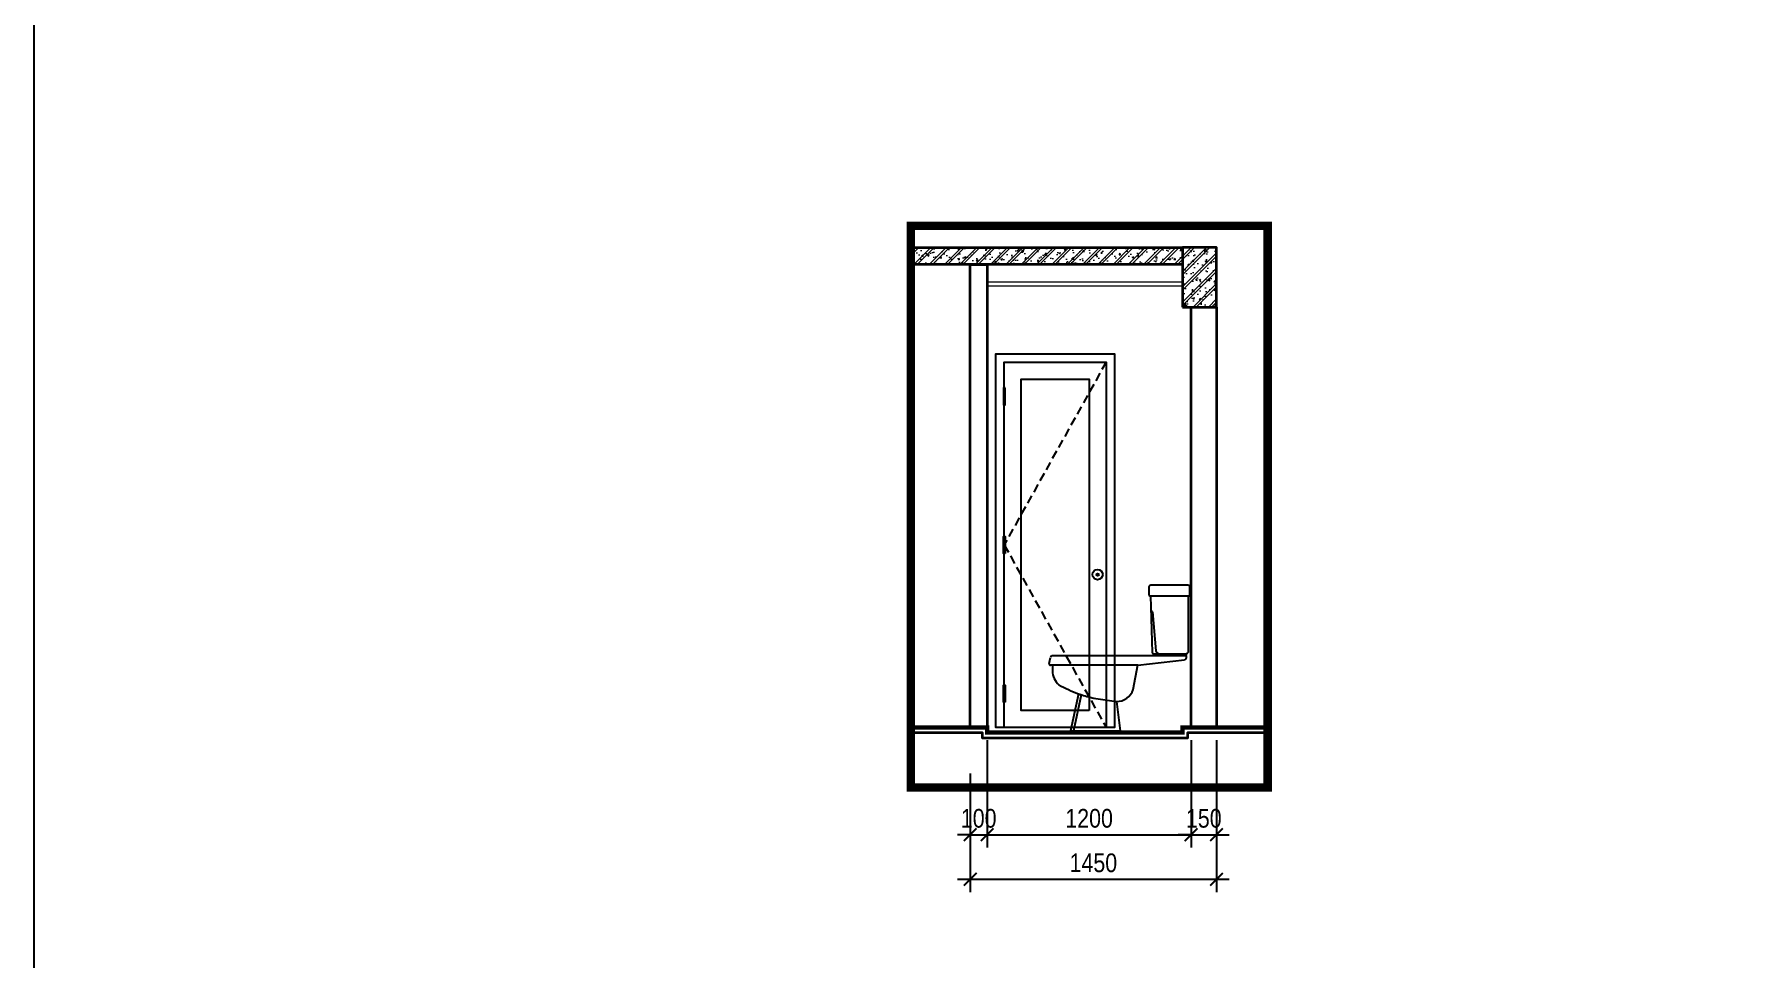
# Model space of a CAD drawing. Header units: inches. Extents: x 236662 to 497023, y -248575 to 81795.
# Drawn here: x 402912 to 412993, y -194456 to -189015 of the extents above; entities that cross this region are included whole.
import ezdxf

# ---------------------------------------------------------------- set-up
doc = ezdxf.new("R2010")
doc.units = ezdxf.units.IN
doc.header["$LTSCALE"] = 10
doc.header["$MEASUREMENT"] = 0
doc.linetypes.add('ACAD_ISO02W100', pattern=[15, 12, -3])
doc.linetypes.add('HIDDEN', pattern=[0.375, 0.25, -0.125])
for name, color, linetype, lineweight in [('02. HP_BE TONG', 1, 'Continuous', 35), ('03. HP_TUONG', 2, 'Continuous', 35), ('06. HP_THAY 2', 147, 'Continuous', 13), ('09_HP_HATCH', 8, 'Continuous', 5)]:
    doc.layers.add(name, color=color, linetype=linetype, lineweight=lineweight)
for name, color, linetype in [('04. HP_CUA', 153, 'Continuous'), ('07. HP_KY HIEU', 43, 'Continuous'), ('08. HP_DIM', 118, 'Continuous'), ('10. HP_VAT DUNG 1', 144, 'Continuous')]:
    doc.layers.add(name, color=color, linetype=linetype)
doc.styles.add('text2', font='VHELVCN.TTF')
doc.dimstyles.new('AL-100 (1-50)', dxfattribs={"dimscale": 0.5, "dimtxt": 220, "dimasz": 150, "dimexe": 150, "dimexo": 150, "dimgap": 80, "dimtad": 1, "dimdec": 0, "dimzin": 9, "dimtxsty": 'text2', "dimblk": 'ARCHTICK', "dimcen": 1, "dimdle": 150, "dimclrd": 256, "dimclre": 256, "dimclrt": 7, "dimadec": 0, "dimazin": 0, "dimtfac": 1, "dimtdec": 0, "dimtix": 1, "dimtmove": 2, "dimatfit": 3, "dimldrblk": 'ARCHTICK', "dimfxl": 1, "dimtolj": 1, "dimtzin": 0, "dimlwd": -1, "dimlwe": -1, "dimarcsym": 0})

# ---------------------------------------------------------------- blocks, each defined once
blk = doc.blocks.new('_ArchTick')
at = {"color": 0, "linetype": 'ByBlock', "const_width": 0.15}
blk.add_lwpolyline([(-0.5, -0.5), (0.5, 0.5)], dxfattribs=at)
blk = doc.blocks.new('*D592')
at = {"layer": '08. HP_DIM', "transparency": 16777216}
for p, q in [((408422, -193366), (408422, -193801)), ((408522, -193366), (408522, -193801)), ((408422, -193726), (408347, -193726)), ((408422, -193726), (408522, -193726)), ((408522, -193726), (408597, -193726))]:
    blk.add_line(p, q, dxfattribs=at)
at = {"layer": 'Defpoints', "color": 0, "transparency": 16777216}
for p in [(408422, -193291), (408522, -193291), (408522, -193726)]:
    blk.add_point(p, dxfattribs=at)
at = {"layer": '08. HP_DIM', "transparency": 16777216, "xscale": 75, "yscale": 75, "zscale": 75}
blk.add_blockref('_ArchTick', (408422, -193726), dxfattribs=at)
at = {"layer": '08. HP_DIM', "transparency": 16777216, "xscale": 75, "yscale": 75, "zscale": 75, "rotation": 180}
blk.add_blockref('_ArchTick', (408522, -193726), dxfattribs=at)
at = {"layer": '08. HP_DIM', "color": 7, "transparency": 16777216, "insert": (408472, -193630), "char_height": 110, "attachment_point": 5, "style": 'text2'}
blk.add_mtext('\\A1;100', dxfattribs=at)
blk = doc.blocks.new('*D593')
at = {"layer": '08. HP_DIM', "transparency": 16777216}
for p, q in [((408522, -193170), (408522, -193801)), ((409722, -193170), (409722, -193801)), ((408447, -193726), (409797, -193726))]:
    blk.add_line(p, q, dxfattribs=at)
at = {"layer": 'Defpoints', "color": 0, "transparency": 16777216}
for p in [(408522, -193095), (409722, -193095), (409722, -193726)]:
    blk.add_point(p, dxfattribs=at)
at = {"layer": '08. HP_DIM', "transparency": 16777216, "xscale": 75, "yscale": 75, "zscale": 75, "rotation": 180}
blk.add_blockref('_ArchTick', (408522, -193726), dxfattribs=at)
at = {"layer": '08. HP_DIM', "transparency": 16777216, "xscale": 75, "yscale": 75, "zscale": 75}
blk.add_blockref('_ArchTick', (409722, -193726), dxfattribs=at)
at = {"layer": '08. HP_DIM', "color": 7, "transparency": 16777216, "insert": (409122, -193630), "char_height": 110, "attachment_point": 5, "style": 'text2'}
blk.add_mtext('\\A1;1200', dxfattribs=at)
blk = doc.blocks.new('*D594')
at = {"layer": '08. HP_DIM', "transparency": 16777216}
for p, q in [((409722, -193170), (409722, -193801)), ((409872, -193366), (409872, -193801)), ((409722, -193726), (409647, -193726)), ((409722, -193726), (409872, -193726)), ((409872, -193726), (409947, -193726))]:
    blk.add_line(p, q, dxfattribs=at)
at = {"layer": 'Defpoints', "color": 0, "transparency": 16777216}
for p in [(409722, -193095), (409872, -193291), (409872, -193726)]:
    blk.add_point(p, dxfattribs=at)
at = {"layer": '08. HP_DIM', "transparency": 16777216, "xscale": 75, "yscale": 75, "zscale": 75}
blk.add_blockref('_ArchTick', (409722, -193726), dxfattribs=at)
at = {"layer": '08. HP_DIM', "transparency": 16777216, "xscale": 75, "yscale": 75, "zscale": 75, "rotation": 180}
blk.add_blockref('_ArchTick', (409872, -193726), dxfattribs=at)
at = {"layer": '08. HP_DIM', "color": 7, "transparency": 16777216, "insert": (409797, -193630), "char_height": 110, "attachment_point": 5, "style": 'text2'}
blk.add_mtext('\\A1;150', dxfattribs=at)
blk = doc.blocks.new('*D595')
at = {"layer": '08. HP_DIM', "transparency": 16777216}
for p, q in [((409872, -193170), (409872, -194063)), ((408422, -193366), (408422, -194063)), ((408347, -193988), (409947, -193988))]:
    blk.add_line(p, q, dxfattribs=at)
at = {"layer": 'Defpoints', "color": 0, "transparency": 16777216}
for p in [(409872, -193095), (408422, -193291), (409872, -193988)]:
    blk.add_point(p, dxfattribs=at)
at = {"layer": '08. HP_DIM', "transparency": 16777216, "xscale": 75, "yscale": 75, "zscale": 75, "rotation": 180}
blk.add_blockref('_ArchTick', (408422, -193988), dxfattribs=at)
at = {"layer": '08. HP_DIM', "transparency": 16777216, "xscale": 75, "yscale": 75, "zscale": 75}
blk.add_blockref('_ArchTick', (409872, -193988), dxfattribs=at)
at = {"layer": '08. HP_DIM', "color": 7, "transparency": 16777216, "insert": (409147, -193892), "char_height": 110, "attachment_point": 5, "style": 'text2'}
blk.add_mtext('\\A1;1450', dxfattribs=at)
blk = doc.blocks.new('*U310')
at = {"ltscale": 20}
h = blk.add_hatch(dxfattribs=at)
h.set_pattern_fill('_USER', color=8, scale=34, angle=32.992, style=0, pattern_type=0)
h.set_pattern_definition([(180, (55, 2000), (2e-12, -34), [])])
h.paths.add_polyline_path([(55, 2000), (45, 2000), (45, 1900), (55, 1900)])
h = blk.add_hatch(dxfattribs=at)
h.set_pattern_fill('_USER', color=8, scale=34, angle=32.992, style=0, pattern_type=0)
h.set_pattern_definition([(180, (55, 1025), (4e-12, 34), [])])
h.paths.add_polyline_path([(55, 1025), (45, 1025), (45, 1125), (55, 1125)])
h = blk.add_hatch(dxfattribs=at)
h.set_pattern_fill('_USER', color=8, scale=34, angle=32.992, style=0, pattern_type=0)
h.set_pattern_definition([(180, (55, 150), (4e-12, 34), [])])
h.paths.add_polyline_path([(55, 150), (45, 150), (45, 250), (55, 250)])
for points in [[(50, 0), (0, 0), (0, 2200), (700, 2200), (700, 0), (650, 0)], [(50, 2000), (50, 2150), (650, 2150), (650, 0), (50, 0), (50, 150)], [(50, 1125), (50, 1900)], [(50, 250), (50, 1025)]]:
    blk.add_lwpolyline(points)
at = {"color": 8, "linetype": 'HIDDEN', "ltscale": 20}
blk.add_lwpolyline([(650, 2150), (50, 1075), (650, 0)], dxfattribs=at)
for points in [[(550, 100), (150, 100), (150, 2050), (550, 2050)], [(55, 2000), (45, 2000), (45, 1900), (55, 1900)], [(55, 1025), (45, 1025), (45, 1125), (55, 1125)], [(55, 150), (45, 150), (45, 250), (55, 250)]]:
    blk.add_lwpolyline(points, close=True)
for radius in [30, 7]:
    blk.add_circle((600, 900), radius)
blk = doc.blocks.new('ÂSDASD')
for p, q in [((-245, 774), (-13, 774)), ((-240, 774), (-230, 441)), ((-19, 774), (-19, 441)), ((-228, 681), (-209, 452)), ((-837, 376), (-828, 413)), ((-830, 368), (-314, 368)), ((-817, 368), (-817, 333)), ((-343, 224), (-314, 368)), ((-314, 367), (-39, 398)), ((-664, 199), (-712, -19)), ((-648, 193), (-694, -19)), ((-575, 173), (-441, 154)), ((-441, 154), (-418, -19)), ((-712, -19), (-418, -19))]:
    blk.add_line(p, q)
for points in [[(-249, 825), (-249, 779)], [(-20, 837), (-238, 837)], [(-8, 779), (-8, 825)], [(-224, 434), (-26, 434)]]:
    blk.add_lwpolyline(points)
blk.add_lwpolyline([(-819, 423), (-30, 423, -0.280981), (-39, 398)], format="xyb")
for centre, radius, start, end in [((-238, 825), 11.9, 91.1944, 180.6866), ((-20, 825), 11.9, 359.3135, 88.8057), ((-243, 781), 6.82, 200.5859, 254.291), ((-14, 781), 6.82, 285.7091, 339.4142), ((-237, 677), 10.1, 20.5225, 94.3404), ((-811, 407), 18.1, 114.2352, 159.3064), ((-223, 442), 7.35, 185.7296, 266.3454), ((-188, 456), 21.5, 190.9029, 272.8832), ((-27, 442), 7.35, 273.6547, 353.6909), ((-830, 374), 6.84, 168.0893, 277.1766), ((-703, 335), 114, 180.8762, 227.7429), ((-294, 1175), 1044, 242.2888, 249.2023), ((-440, 256), 103, 269.5515, 341.6367), ((-294, 1175), 1044, 249.2339, 249.846), ((-483, 660), 495, 249.8272, 259.3799)]:
    blk.add_arc(centre, radius, start, end)

msp = doc.modelspace()

# ---------------------------------------------------------------- hatches: boundary and pattern name
at = {"layer": '09_HP_HATCH'}
h = msp.add_hatch(dxfattribs=at)
h.set_pattern_fill('CHAU-01', color=256, scale=15, pattern_type=2)
h.set_pattern_definition([(50, (100457.655, 0), (107.589027, -9.41282), [11.25, -123.75]), (355, (100457.65, 0), (-20.8127, 112.82882), [9, -99]), (100.4514, (100466.62, -0.78), (86.776407, 103.41593), [9.56103, -105.171317]), (46.1842, (100457.65, 30), (160.086157, -24.82785), [16.875, -185.625]), (96.6356, (100471, 27.93), (140.199406, 146.11768), [14.34154, -157.75695]), (351.1842, (100457.65, 30), (140.19929, 146.11779), [13.5, -148.5]), (21, (100472.655, 22.5), (89.536058, -60.392834), [11.25, -123.75]), (326, (100472.65, 22.5), (36.4973, 108.772507), [9, -99]), (71.4514, (100480.12, 17.47), (126.033394, 48.379575), [9.56103, -105.171317]), (37.5, (100457.655, 0), (1.8239783, 49.934078), [0, -97.8, 0, -100.5, 0, -99.375]), (7.5, (100457.655, 0), (39.460431, 59.161757), [0, -57.3, 0, -95.55, 0, -37.875]), (327.5, (100424.205, 0), (80.0733654, -3.3832308), [0, -37.5, 0, -117, 0, -155.25]), (317.5, (100409.205, 0), (87.477925, 15.015747), [0, -48.75, 0, -77.7, 0, -110.25]), (45, (100457.655, 0), (-45.078057, 45.078057), []), (45, (100457.655, 18.375), (-45.078057, 45.078057), [])])
h.paths.add_polyline_path([(408072.2, -190271), (409672.2, -190271), (409672.2, -190371), (408072.2, -190371)])
h.paths.add_polyline_path([(409672.2, -190621), (409872.2, -190621), (409872.2, -190271), (409672.2, -190271)])

# ---------------------------------------------------------------- linework, layer by layer
msp.add_lwpolyline([(402912.4, -172693.2), (497022.9, -172693.2), (497022.9, -235116.6), (402912.4, -235116.6)], close=True)
at = {"layer": '02. HP_BE TONG'}
for points in [[(408072.2, -190271), (409672.2, -190271), (409672.2, -190371), (408072.2, -190371)], [(409672.2, -190621), (409872.2, -190621), (409872.2, -190271), (409672.2, -190271)]]:
    msp.add_lwpolyline(points, close=True, dxfattribs=at)
at = {"layer": '02. HP_BE TONG', "const_width": 25}
msp.add_lwpolyline([(408072.2, -193095), (408522.2, -193095), (408522.2, -193125), (409672.2, -193125), (409672.2, -193095), (410173.5, -193095)], dxfattribs=at)
at = {"layer": '02. HP_BE TONG'}
msp.add_lwpolyline([(408072.2, -193125), (408492.2, -193125), (408492.2, -193155), (409702.2, -193155), (409702.2, -193125), (410173.5, -193125)], dxfattribs=at)
at = {"layer": '03. HP_TUONG'}
for points in [[(408422.2, -190371), (408522.2, -190371), (408522.2, -193095), (408422.2, -193095)], [(409722.2, -190621), (409872.2, -190621), (409872.2, -193095), (409722.2, -193095)]]:
    msp.add_lwpolyline(points, close=True, dxfattribs=at)
at = {"layer": '06. HP_THAY 2'}
msp.add_lwpolyline([(408522.2, -190495), (409672.2, -190495), (409672.2, -190475), (408522.2, -190475)], close=True, dxfattribs=at)
at = {"layer": '07. HP_KY HIEU', "linetype": 'ACAD_ISO02W100', "ltscale": 5, "const_width": 50}
msp.add_lwpolyline([(408072.2, -190142.4), (410173.5, -190142.4), (410173.5, -193447.6), (408072.2, -193447.6)], close=True, dxfattribs=at)

# ---------------------------------------------------------------- block references
at = {"layer": '04. HP_CUA'}
msp.add_blockref('*U310', (408572.2, -193095), dxfattribs=at)
at = {"layer": '10. HP_VAT DUNG 1'}
msp.add_blockref('ÂSDASD', (409723.5, -193095), dxfattribs=at)

# ---------------------------------------------------------------- dimensions: what is measured, and where the dimension line sits
at = {"layer": '08. HP_DIM'}
for base, p1, p2, picture, middle in [((409872.2, -193987.9), (408422.2, -193291), (409872.2, -193095), '*D595', (409147.2, -193891.7)), ((409722.2, -193726), (408522.2, -193095), (409722.2, -193095), '*D593', (409122.2, -193629.8)), ((409872.2, -193726), (409722.2, -193095), (409872.2, -193291), '*D594', (409797.2, -193629.8)), ((408522.2, -193726), (408422.2, -193291), (408522.2, -193291), '*D592', (408472.2, -193629.8))]:
    dim = msp.add_linear_dim(base=base, p1=p1, p2=p2, dimstyle='AL-100 (1-50)', dxfattribs=at)
    dim.commit()
    dim.dimension.update_dxf_attribs({"geometry": picture, "text_midpoint": middle})

doc.saveas('drawing.dxf')
